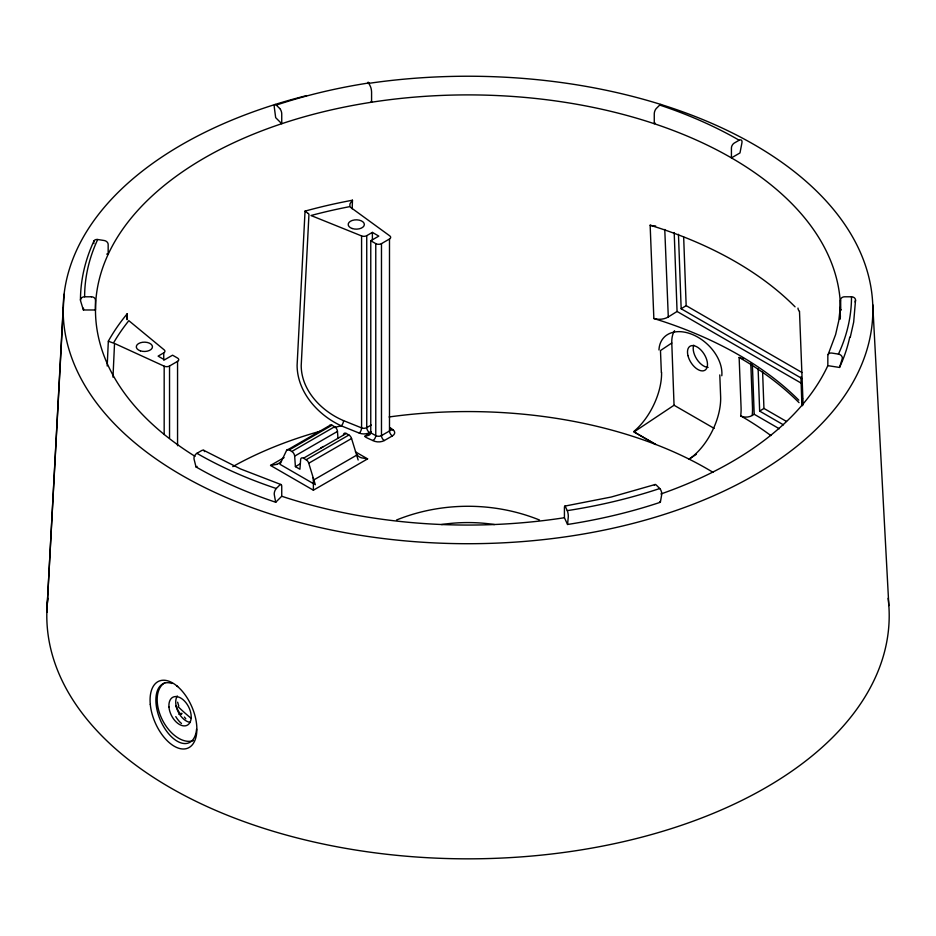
<?xml version="1.0" encoding="UTF-8"?>
<svg xmlns="http://www.w3.org/2000/svg" width="936" height="936" viewBox="0 0 936 936"><rect width="100%" height="100%" fill="white"/><g stroke="black" fill="none" stroke-linecap="round" stroke-linejoin="round"><path stroke-width="1.4" d="M389.809 427.881A4.037 2.328 0 0 1 389.493 430.981L381.478 435.603A4.037 2.328 0 0 1 375.769 435.603L370.761 432.83L370.773 240.751L378.811 236.106L372.388 232.397L366.736 235.661A4.037 2.328 0 0 1 361.577 235.919L310.998 215.514A373.733 215.771 0 0 1 349.818 206.622L349.994 203.791L352.474 200.222L352.17 208.798M80.461 300.163C80.473 279.677 85.375 259.354 94.033 240.833M855.539 300.163L853.679 322.089L850.251 337.323M126.968 319.667L127.191 313.806A377.77 218.1 0 0 0 108.33 341.184L107.195 365.976M127.401 319.48L127.413 318.989A4.446 4.189 -55.2 0 1 127.003 318.088M855.071 302.024L855.422 300.889A4.037 3.299 0 0 0 851.503 296.794L844.564 296.794A4.037 3.299 0 0 0 840.528 300.093L839.791 319.223L840.329 307.125L838.808 320.58L835.626 334.526L828.114 354.58M112.987 377.149L114.531 343.442L164.174 366.175A4.037 2.328 0 0 0 169.533 365.999L177.559 361.366A4.037 2.328 0 0 0 177.559 358.067L172.563 355.189L164.514 359.822L158.102 356.125L163.741 352.86A4.037 2.328 0 0 0 164.198 349.877L128.84 320.674A373.733 215.771 0 0 0 113.443 343.091L108.377 341.23M352.474 200.222A377.77 218.1 0 0 0 305.042 211.115L297.098 365.379C297.25 392.102 317.936 415.057 341.219 425.821L359.26 433.099A4.037 1.884 -68 0 0 361.577 427.892L361.577 235.919M63.157 308.225L46.835 612.308L64.057 294.255M370.761 432.83C370.293 438.212 356.581 433.462 372.914 440.552A8.026 4.633 0 0 0 384.31 440.54L392.348 435.919A8.026 4.633 0 0 0 392.956 429.741L390.113 427.647M567.555 524.476L568.269 516.941A4.037 0.854 81.2 0 0 567.263 510.67L565.461 506.797A4.037 0.854 81.2 0 0 564.42 507.839L564.42 517.725L567.555 524.476A384.579 222.031 0 0 0 660.36 502.269L661.717 494.594A4.037 1.65 71.6 0 0 659.751 488.545L656.288 485.07A4.037 1.65 71.6 0 0 654.404 485.281M770.878 435.568A382.613 229.788 -2.1 0 0 746.331 419.164L740.68 415.841L740.821 414.625A48.415 27.951 -60 0 0 741.078 407.663L739.136 357.447A8.073 4.844 -2.1 0 0 743.64 358.687M827.833 365.648L839.533 367.45L842.224 358.78A4.037 3.182 24.9 0 0 838.445 354.1L831.741 353.059A4.037 3.182 24.9 0 0 827.833 355.75L827.833 365.648A372.528 215.081 0 0 1 660.886 493.974M127.167 313.841L126.922 317.83M337.943 437.978L337.475 431.414A4.037 2.328 60 0 0 334.632 426.746L331.999 425.225A4.037 2.328 60 0 0 329.378 425.704L286.568 450.427L279.981 464.315L314.075 484.006M661.623 105.242A4.037 1.65 -71.6 0 0 659.751 105.043L656.288 108.506A4.037 1.65 -71.6 0 0 654.264 113.829L654.264 123.716L655.024 122.955M281.736 496.244L275.675 502.293L274.283 494.594A4.037 1.65 -71.6 0 1 276.249 488.545L279.712 485.07A4.037 1.65 -71.6 0 1 281.736 486.357L281.736 496.244A372.528 215.081 0 0 0 564.42 517.725M674.552 330.7A36.328 20.101 58 0 0 671.791 343.009L660.477 350.555L661.342 372.306M634.023 431.929L655.703 444.448L634.023 431.929L674.049 405.241L671.791 343.009M696.349 454.288L689.083 459.143A48.438 25.962 -63.6 0 0 720.638 396.688L719.796 374.915M655.668 225.974A12.109 7.277 -2.1 0 1 650.146 225.213L653.855 318.509A12.109 7.277 -2.1 0 0 668.292 316.953L677.067 311.466L674.201 232.537M802.047 378.553L681.162 308.763L686.158 305.639L683.666 237.03M740.645 415.853A8.143 4.891 -2.1 0 0 752.158 415.49L754.194 414.262L752.392 364.911M783.467 424.85L759.658 411.103L763.94 408.435L762.618 372.013M370.773 240.751L375.769 243.629A4.037 2.328 0 0 0 381.478 243.629L389.493 238.996A4.037 2.328 0 0 0 389.809 235.907L350.438 207.242M739.183 140.224L734.269 143.056A4.037 2.328 -60 0 0 731.425 148.005L731.425 157.891L739.978 152.942L741.955 142.728A4.037 2.328 -60 0 0 739.183 140.224A383.444 221.376 0 0 0 659.775 105.078M197.086 466.385L196.022 467.005L194.044 459.05A4.037 2.328 -60 0 1 196.817 453.363L201.731 450.52A4.037 2.328 -60 0 1 204.528 451.597M286.568 450.427A4.037 2.328 60 0 1 289.189 449.947L331.999 425.225M289.189 449.947L291.821 451.468L334.632 426.746M355.411 451.842L367.614 458.886L313.385 490.195L270.504 465.438L284.064 457.61M358.149 460.009L351.562 438.516A4.037 2.328 60 0 0 348.941 435.006L346.308 433.485L303.498 458.207A4.037 2.328 60 0 0 300.643 459.588L299.918 469.24L295.402 466.631L294.664 456.125L337.475 431.414M320.791 447.946L323.318 446.495M303.498 458.207L306.119 459.728L348.941 435.006M295.402 466.631L300.433 463.718M371.264 425.026L366.736 427.635A4.037 2.328 0 0 1 361.577 427.892L343.535 420.615C321.656 411.36 301.369 390.64 301.205 365.695L308.962 214.18A4.446 0.796 42 0 0 308.19 213.49M315.338 484.731L308.751 463.226L351.562 438.516M359.272 433.099A8.038 4.633 0 0 0 369.58 432.572L371.171 431.671M365.063 436.024L371.089 432.537M313.385 490.195L313.385 480.156L357.131 454.908M396.525 520.006C441.698 501.696 494.302 501.696 539.475 520.006M276.787 464.361L270.598 465.438M655.177 484.509L611.267 497.016L564.888 506.095M195.027 456.335A372.528 215.081 0 0 1 331.824 109.781A372.528 215.081 0 0 1 840.528 309.98L841.288 309.98M367.614 458.886L361.261 457.774A9.594 7.839 0 0 1 357.072 454.931M106.704 254.077L108.166 254.311L108.166 244.425A4.037 3.182 24.9 0 0 104.259 240.529L97.555 239.487A4.037 3.182 24.9 0 0 93.775 242.997L93.939 243.594M650.146 225.213L658.031 227.705A378.589 227.366 -2.1 0 1 795.027 306.797L795.062 306.832M653.855 318.509L661.764 321.025A383.701 230.431 -2.1 0 1 798.759 400.128L798.794 400.152M281.139 484.614L240.494 468.936L203.744 450.321M686.158 305.639L802 372.528M677.067 311.466L801.508 383.304M739.136 357.435L744.787 360.758A383.83 230.513 -2.1 0 1 798.853 402.468L799.04 402.655M763.94 408.435L786.497 421.457M754.194 414.262L779.302 428.758M674.049 405.241L714.145 428.384M305.042 211.115L307.979 213.291M659.564 501.532L660.325 502.293M803.111 404.609L799.496 311.477M184.404 717.046L185.819 718.825M371.194 101.38L371.58 102.223L371.58 92.336A4.037 0.854 81.2 0 0 370.539 86.791L368.737 82.918A4.037 0.854 81.2 0 0 367.79 82.777M178.753 706.013L177.629 702.187M313.115 477.629L313.385 480.156M872.75 304.726L888.837 605.604M664.771 229.472L668.292 316.953M750.789 363.437L752.485 407.371A56.488 32.608 -60 0 1 752.193 415.502M758.125 368.866L759.658 411.103M678.46 234.304L681.162 308.763M800.923 376.939L801.789 401.872M840.528 300.093L840.528 309.98M389.493 238.996L389.493 430.981A4.037 2.328 60 0 0 392.348 435.919M381.478 243.629L381.478 435.603A4.037 2.328 60 0 0 384.322 440.552M375.769 243.629L375.769 435.603A4.037 2.328 -60 0 1 372.914 440.552M372.388 232.397L372.388 239.674M366.736 235.661L366.736 427.635A4.037 2.328 60 0 0 369.591 432.584M177.559 361.366L177.559 445.711M169.533 365.999L169.533 437.99M164.174 366.175L164.174 434.526M163.741 352.86L163.741 360.126M851.503 296.794A383.444 221.376 0 0 1 838.434 354.1M659.798 488.51A383.444 221.376 0 0 1 567.298 510.635M276.354 488.522A383.444 221.376 0 0 1 196.923 453.328M84.626 296.806A383.444 221.376 0 0 1 97.695 239.499M276.342 105.078A383.444 221.376 0 0 1 368.831 82.965M840.399 315.748A372.528 215.081 0 0 1 840.235 318.638M849.748 337.159A384.579 222.031 0 0 1 839.533 367.45M275.792 502.269A384.579 222.031 0 0 1 196.127 466.982M83.491 309.991A384.579 222.031 0 0 1 83.503 308.166M441.523 524.546A104.142 60.126 0 0 1 494.477 524.546M191.318 718.474A337.791 195.027 0 0 1 178.039 706.633M232.76 466.631A337.791 195.027 0 0 1 320.147 431.239M334.129 427.53A337.791 195.027 0 0 1 341.219 425.821A4.037 1.884 -68 0 0 343.535 420.615M389.107 416.965A337.791 195.027 0 0 1 713.045 472.352M658.967 349.959A36.293 24.757 42.9 0 1 692.383 334.491A36.293 24.757 42.9 0 1 721.808 375.769M661.565 372.154A48.812 26.161 -63.6 0 1 633.988 431.332M708.142 367.357A14.122 7.816 58 0 1 696.793 359.178A14.122 7.816 58 0 1 693.74 345.162M802.374 405.744A12.109 7.277 -2.1 0 1 801.848 403.814M803.263 404.761A12.109 7.277 -2.1 0 1 802.608 398.56M799.484 311.431A12.109 7.277 -2.1 0 1 797.987 308.073M281.057 461.483A9.594 7.839 0 0 1 276.834 464.268M343.465 434.866A4.037 2.328 60 0 1 346.308 433.485M306.119 459.728A4.037 2.328 60 0 1 308.751 463.226M291.821 451.468A4.037 2.328 60 0 1 294.664 456.125M888.124 598.303A421.2 243.173 0 0 1 468 858.838A421.2 243.173 0 0 1 47.876 598.303M367.871 83.491A404.855 233.743 0 0 1 863.05 361.085A404.855 233.743 0 0 1 210.038 490.125A404.855 233.743 0 0 1 306.762 95.577M190.359 722.393A15.736 9.606 63 0 1 178.168 711.84A15.736 9.606 63 0 1 177.278 695.975M180.063 713.56A23.377 12.496 56.6 0 1 175.863 705.849M181.49 723.493A23.189 18.86 69.6 0 1 175.781 716.59M178.975 714.367A8.073 0.784 -29.1 0 1 180.964 714.484M193.401 740.563A32.292 19.703 63 0 1 162.197 719.573A32.292 19.703 63 0 1 164.853 682.742M196.572 729.109A32.257 17.41 66.9 0 1 176.237 740.61A32.257 17.41 66.9 0 1 155.996 703.041A32.257 17.41 66.9 0 1 172.002 683.491M176.53 685.772A32.257 17.41 66.9 0 1 177.664 686.556M392.968 429.729A4.037 2.586 -53.9 0 1 389.856 428.454M91.436 296.794L84.497 296.794A4.037 3.299 0 0 0 80.578 300.889L83.362 309.98L95.472 309.98L95.472 300.093A4.037 3.299 0 0 0 91.436 296.794M279.712 108.506L276.249 105.043A4.037 1.65 71.6 0 0 274.283 107.172L275.675 117.655L281.736 123.716L281.736 113.829A4.037 1.65 71.6 0 0 279.712 108.506M687.948 355.586A14.122 7.816 58 0 0 704.843 370.293A14.122 7.816 58 0 0 699.683 348.824A14.122 7.816 58 0 0 687.948 355.586M150.286 704.41A36.481 19.984 66.5 0 0 187.808 748.157A36.481 19.984 66.5 0 0 182.321 691.283A36.481 19.984 66.5 0 0 150.286 704.41M168.96 706.961A15.736 9.606 63 0 0 186.556 725.529A15.736 9.606 63 0 0 184.638 701.181A15.736 9.606 63 0 0 168.96 706.961M352.24 228.524A8.073 4.657 0 0 0 364.35 224.488A8.073 4.657 0 0 0 352.24 220.451A8.073 4.657 0 0 0 352.24 228.524M140.353 350.848A8.073 4.657 0 0 0 152.463 346.811A8.073 4.657 0 0 0 140.353 342.775A8.073 4.657 0 0 0 140.353 350.848"/></g></svg>
